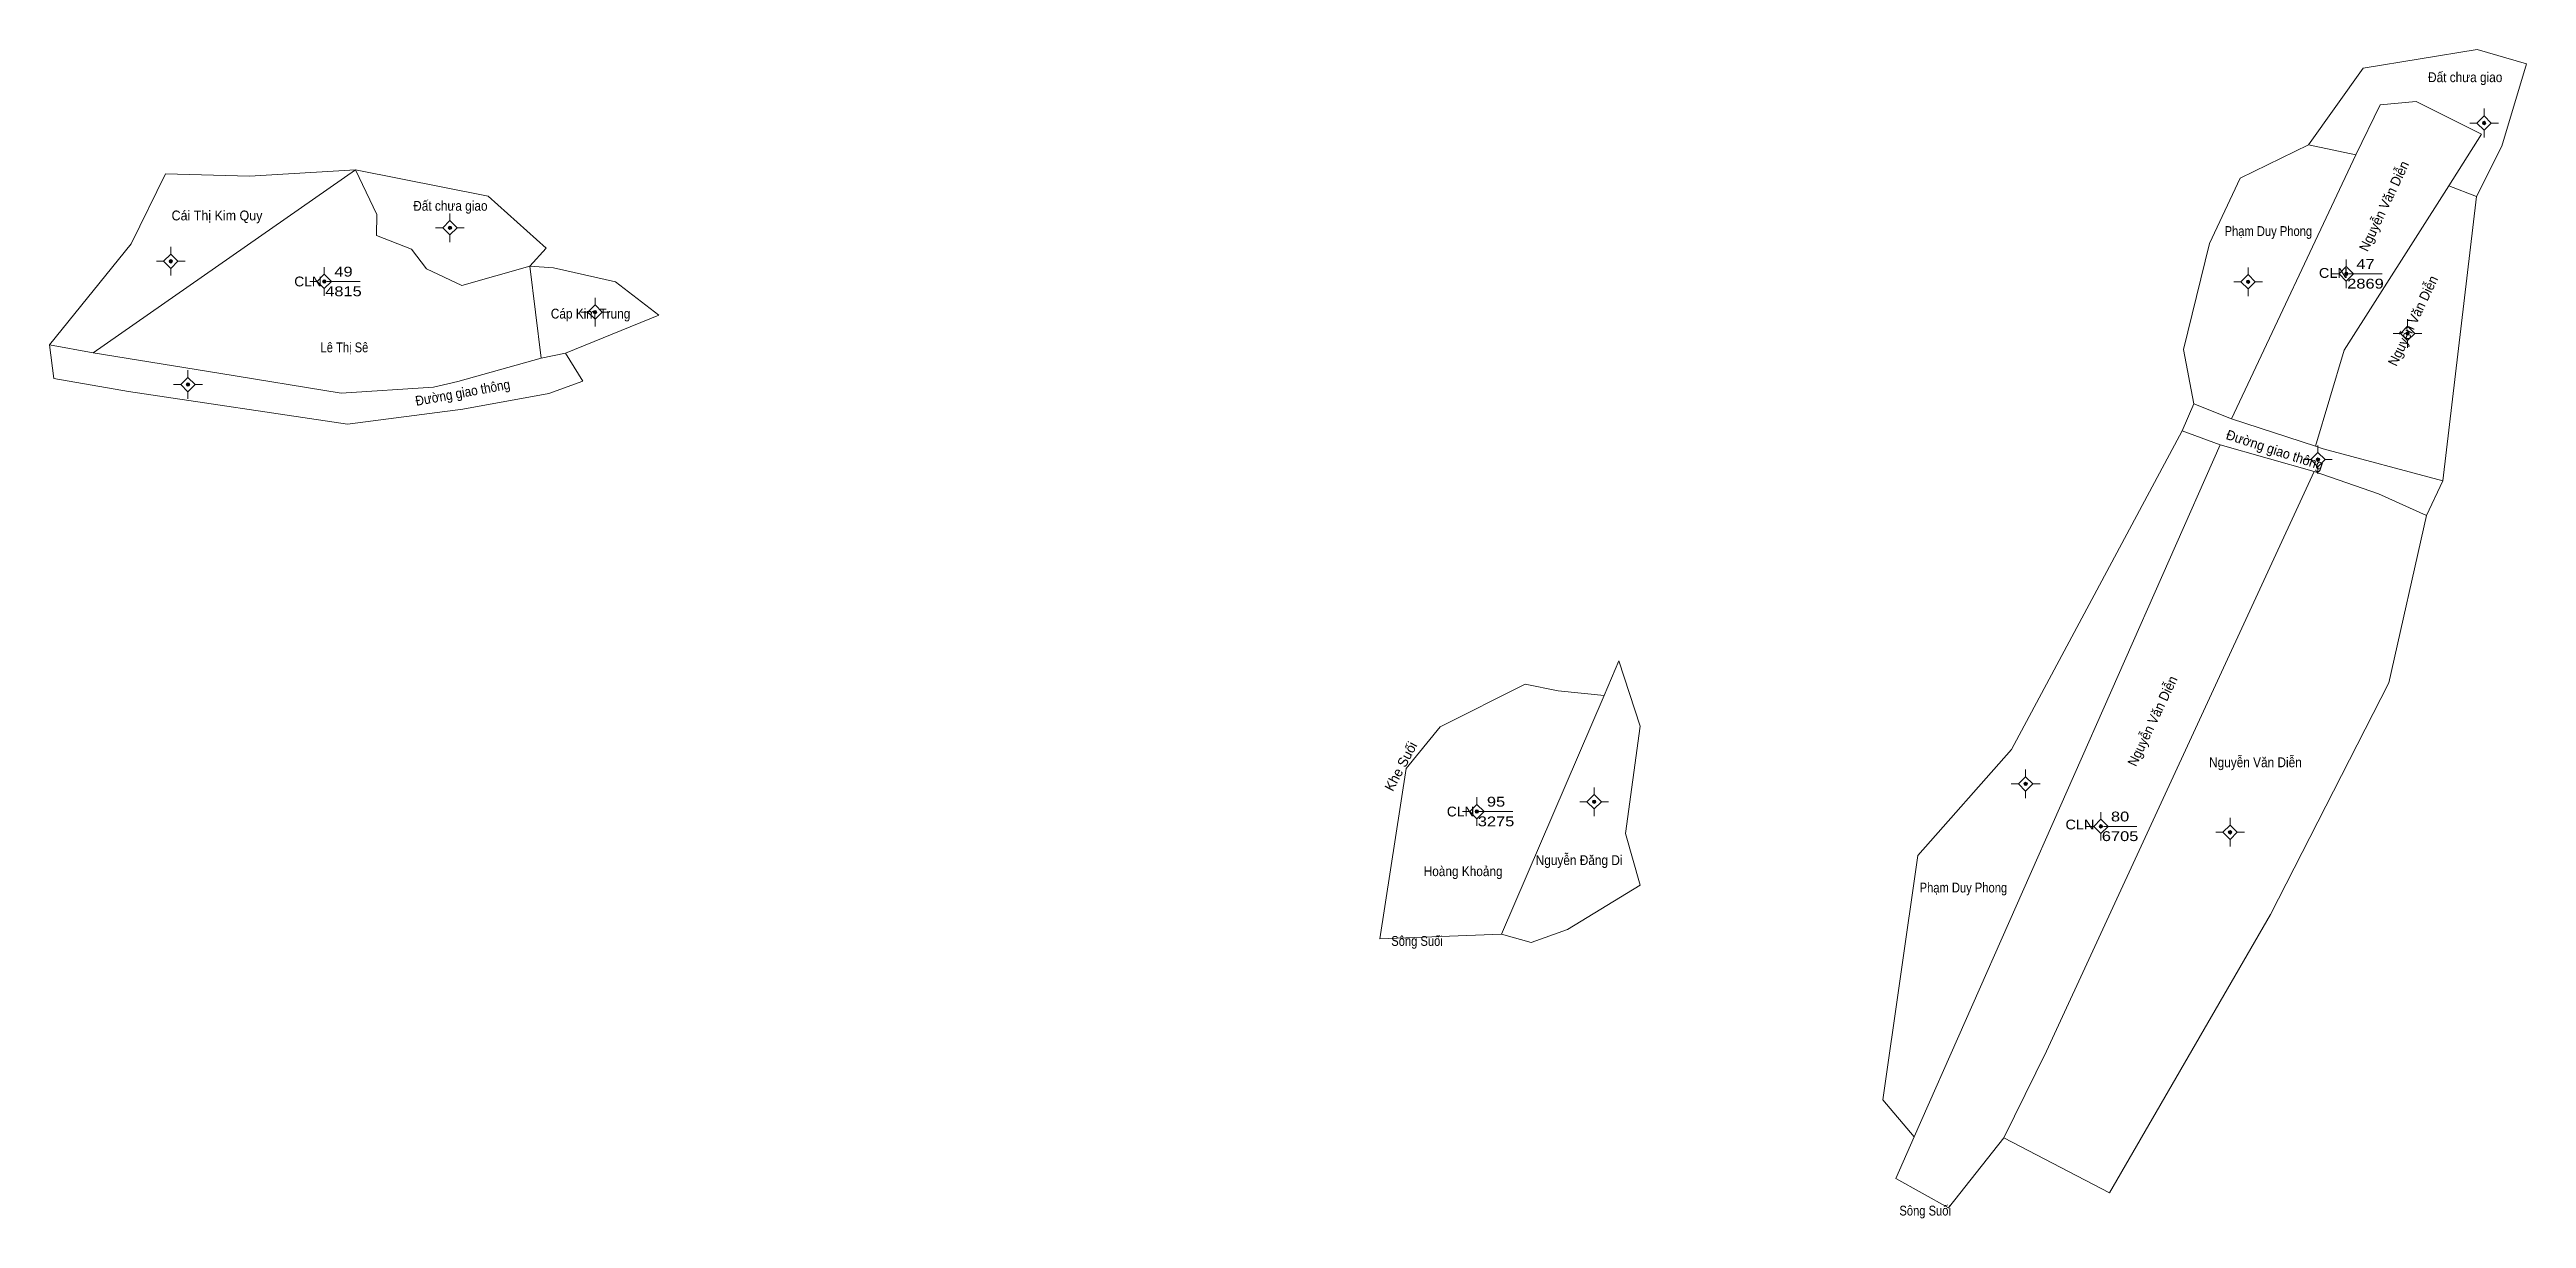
# Model space of a CAD drawing. Header units: metres. Extents: x 536075 to 536832, y 1846954 to 1847311.
import ezdxf
from ezdxf.enums import TextEntityAlignment as Align

# ---------------------------------------------------------------- set-up
doc = ezdxf.new("R2010")
doc.units = ezdxf.units.M
doc.header["$LTSCALE"] = 1.2
for name, color, linetype, lineweight in [('11', 7, 'Continuous', 13), ('6', 7, 'Continuous', 13), ('7', 7, 'Continuous', 13)]:
    doc.layers.add(name, color=color, linetype=linetype, lineweight=lineweight)
for name, color, linetype in [('2', 7, 'Continuous'), ('3', 7, 'Continuous'), ('4', 7, 'Continuous'), ('5', 7, 'Continuous')]:
    doc.layers.add(name, color=color, linetype=linetype)

msp = doc.modelspace()

# ---------------------------------------------------------------- hatches: boundary and pattern name
at = {"layer": '11'}
for points in [[(536819.264, 1847288.4, 1), (536818.214, 1847288.4, 1)], [(536198.224, 1847256.42, 1), (536197.174, 1847256.42, 1)], [(536112.974, 1847246.16, 1), (536111.924, 1847246.16, 1)], [(536159.864, 1847240, 1), (536158.814, 1847240, 1)], [(536747.214, 1847239.92, 1), (536746.164, 1847239.92, 1)], [(536777.194, 1847242.34, 1), (536776.144, 1847242.34, 1)], [(536242.524, 1847230.66, 1), (536241.474, 1847230.66, 1)], [(536795.904, 1847224.13, 1), (536794.854, 1847224.13, 1)], [(536118.244, 1847208.54, 1), (536117.194, 1847208.54, 1)], [(536768.544, 1847185.59, 1), (536767.494, 1847185.59, 1)], [(536679.304, 1847086.56, 1), (536678.254, 1847086.56, 1)], [(536511.754, 1847078.13, 1), (536510.704, 1847078.13, 1)], [(536547.564, 1847081.12, 1), (536546.514, 1847081.12, 1)], [(536702.284, 1847073.61, 1), (536701.234, 1847073.61, 1)], [(536741.694, 1847071.79, 1), (536740.644, 1847071.79, 1)]]:
    msp.add_hatch(color=256, dxfattribs=at).paths.add_polyline_path(points)

# ---------------------------------------------------------------- linework, layer by layer
for p, q in [((536816.55, 1847288.4), (536814.36, 1847288.4)), ((536818.74, 1847292.78), (536818.74, 1847290.59)), ((536823.12, 1847288.4), (536820.93, 1847288.4)), ((536818.74, 1847286.21), (536818.74, 1847284.02)), ((536197.7, 1847260.8), (536197.7, 1847258.61)), ((536195.51, 1847256.42), (536193.32, 1847256.42)), ((536197.7, 1847254.23), (536197.7, 1847252.04)), ((536202.07, 1847256.42), (536199.89, 1847256.42)), ((536110.26, 1847246.16), (536108.07, 1847246.16)), ((536112.45, 1847250.54), (536112.45, 1847248.35)), ((536112.45, 1847243.97), (536112.45, 1847241.78)), ((536116.82, 1847246.16), (536114.64, 1847246.16)), ((536159.34, 1847244.38), (536159.34, 1847242.19)), ((536746.69, 1847244.3), (536746.69, 1847242.11)), ((536776.67, 1847246.72), (536776.67, 1847244.53)), ((536157.15, 1847240), (536154.96, 1847240)), ((536159.34, 1847237.81), (536159.34, 1847235.62)), ((536163.72, 1847240), (536161.53, 1847240)), ((536744.5, 1847239.92), (536742.31, 1847239.92)), ((536746.69, 1847237.73), (536746.69, 1847235.54)), ((536751.06, 1847239.92), (536748.88, 1847239.92)), ((536774.48, 1847242.34), (536772.3, 1847242.34)), ((536776.67, 1847240.15), (536776.67, 1847237.96)), ((536781.05, 1847242.34), (536778.86, 1847242.34)), ((536239.81, 1847230.66), (536237.62, 1847230.66)), ((536242, 1847235.04), (536242, 1847232.85)), ((536242, 1847228.47), (536242, 1847226.28)), ((536246.38, 1847230.66), (536244.19, 1847230.66)), ((536795.38, 1847228.5), (536795.38, 1847226.32)), ((536793.19, 1847224.13), (536791, 1847224.13)), ((536795.38, 1847221.94), (536795.38, 1847219.76)), ((536799.76, 1847224.13), (536797.57, 1847224.13)), ((536117.72, 1847212.92), (536117.72, 1847210.73)), ((536115.53, 1847208.54), (536113.34, 1847208.54)), ((536117.72, 1847206.35), (536117.72, 1847204.16)), ((536122.1, 1847208.54), (536119.91, 1847208.54)), ((536765.83, 1847185.59), (536763.64, 1847185.59)), ((536768.02, 1847189.96), (536768.02, 1847187.78)), ((536768.02, 1847183.4), (536768.02, 1847181.22)), ((536772.4, 1847185.59), (536770.21, 1847185.59)), ((536547.04, 1847085.5), (536547.04, 1847083.31)), ((536676.59, 1847086.56), (536674.4, 1847086.56)), ((536678.78, 1847090.94), (536678.78, 1847088.75)), ((536678.78, 1847084.37), (536678.78, 1847082.18)), ((536683.16, 1847086.56), (536680.97, 1847086.56)), ((536509.04, 1847078.13), (536506.86, 1847078.13)), ((536511.23, 1847082.5), (536511.23, 1847080.32)), ((536515.6, 1847078.13), (536513.42, 1847078.13)), ((536544.85, 1847081.12), (536542.66, 1847081.12)), ((536547.04, 1847078.93), (536547.04, 1847076.74)), ((536551.42, 1847081.12), (536549.23, 1847081.12)), ((536701.76, 1847077.98), (536701.76, 1847075.8)), ((536511.23, 1847075.94), (536511.23, 1847073.76)), ((536699.57, 1847073.61), (536697.38, 1847073.61)), ((536701.76, 1847071.42), (536701.76, 1847069.24)), ((536706.14, 1847073.61), (536703.95, 1847073.61)), ((536738.98, 1847071.79), (536736.8, 1847071.79)), ((536741.17, 1847076.16), (536741.17, 1847073.98)), ((536741.17, 1847069.6), (536741.17, 1847067.42)), ((536745.55, 1847071.79), (536743.36, 1847071.79))]:
    msp.add_line(p, q, dxfattribs=at)
for points in [[(536818.74, 1847290.59), (536816.55, 1847288.4), (536818.74, 1847286.21), (536820.93, 1847288.4)], [(536197.7, 1847258.61), (536195.51, 1847256.42), (536197.7, 1847254.23), (536199.89, 1847256.42)], [(536112.45, 1847248.35), (536110.26, 1847246.16), (536112.45, 1847243.97), (536114.64, 1847246.16)], [(536776.67, 1847244.53), (536774.48, 1847242.34), (536776.67, 1847240.15), (536778.86, 1847242.34)], [(536159.34, 1847242.19), (536157.15, 1847240), (536159.34, 1847237.81), (536161.53, 1847240)], [(536746.69, 1847242.11), (536744.5, 1847239.92), (536746.69, 1847237.73), (536748.88, 1847239.92)], [(536242, 1847232.85), (536239.81, 1847230.66), (536242, 1847228.47), (536244.19, 1847230.66)], [(536795.38, 1847226.32), (536793.19, 1847224.13), (536795.38, 1847221.94), (536797.57, 1847224.13)], [(536117.72, 1847210.73), (536115.53, 1847208.54), (536117.72, 1847206.35), (536119.91, 1847208.54)], [(536768.02, 1847187.78), (536765.83, 1847185.59), (536768.02, 1847183.4), (536770.21, 1847185.59)], [(536678.78, 1847088.75), (536676.59, 1847086.56), (536678.78, 1847084.37), (536680.97, 1847086.56)], [(536511.23, 1847080.32), (536509.04, 1847078.13), (536511.23, 1847075.94), (536513.42, 1847078.13)], [(536547.04, 1847083.31), (536544.85, 1847081.12), (536547.04, 1847078.93), (536549.23, 1847081.12)], [(536701.76, 1847075.8), (536699.57, 1847073.61), (536701.76, 1847071.42), (536703.95, 1847073.61)], [(536741.17, 1847073.98), (536738.98, 1847071.79), (536741.17, 1847069.6), (536743.36, 1847071.79)]]:
    msp.add_lwpolyline(points, close=True, dxfattribs=at)
for centre in [(536818.739, 1847288.4), (536197.699, 1847256.42), (536112.449, 1847246.16), (536159.339, 1847240), (536746.689, 1847239.92), (536776.669, 1847242.34), (536241.999, 1847230.66), (536795.379, 1847224.13), (536117.719, 1847208.54), (536768.019, 1847185.59), (536678.779, 1847086.56), (536511.229, 1847078.13), (536547.039, 1847081.12), (536701.759, 1847073.61), (536741.169, 1847071.79)]:
    msp.add_circle(centre, 0.525, dxfattribs=at)
at = {"layer": '6'}
for p, q in [((536779.63, 1847278.72), (536765.1, 1847281.75)), ((536088.77, 1847218.22), (536168.91, 1847274.1)), ((536779.63, 1847278.72), (536741.66, 1847198.09)), ((536816.46, 1847265.96), (536806.19, 1847179.09)), ((536816.46, 1847265.96), (536807.93, 1847269.17)), ((536222.04, 1847244.7), (536227.11, 1847250.16)), ((536225.53, 1847216.62), (536222.04, 1847244.7)), ((536075.45, 1847220.68), (536088.77, 1847218.22)), ((536075.45, 1847220.68), (536076.79, 1847210.39)), ((536088.77, 1847218.22), (536127.14, 1847211.97)), ((536200.15, 1847209.47), (536225.53, 1847216.62)), ((536225.53, 1847216.62), (536232.94, 1847218.08)), ((536232.94, 1847218.08), (536238.22, 1847209.57)), ((536076.79, 1847210.39), (536099.54, 1847206.38)), ((536227.85, 1847205.78), (536238.22, 1847209.57)), ((536730.15, 1847202.64), (536726.57, 1847194.37)), ((536726.57, 1847194.37), (536738.18, 1847190.12)), ((536738.18, 1847190.12), (536766.88, 1847181.94)), ((536806.19, 1847179.09), (536769.62, 1847188.92)), ((536801.12, 1847168.55), (536806.19, 1847179.09)), ((536489.67, 1847091.3), (536481.62, 1847039.26)), ((536481.62, 1847039.26), (536518.76, 1847040.71)), ((536518.76, 1847040.71), (536527.78, 1847038.11)), ((536704.34, 1846961.65), (536672.08, 1846978.45))]:
    msp.add_line(p, q, dxfattribs=at)
for points in [[(536816.46, 1847265.96), (536824.16, 1847281.28), (536831.68, 1847306.51), (536816.63, 1847310.84), (536781.83, 1847305.19), (536765.1, 1847281.75)], [(536779.63, 1847278.72), (536787, 1847294), (536798, 1847295), (536818, 1847285), (536807.93, 1847269.17)], [(536765.1, 1847281.75), (536744.29, 1847271.59), (536734.89, 1847251.64), (536726.99, 1847219.26), (536730.15, 1847202.64)], [(536075.45, 1847220.68), (536100.35, 1847251.46), (536110.88, 1847272.92), (536136.46, 1847272.17), (536168.91, 1847274.1)], [(536168.91, 1847274.1), (536175.4, 1847260.49), (536175.24, 1847254.09), (536186.01, 1847249.84), (536190.5, 1847243.9), (536201.3, 1847238.75), (536222.04, 1847244.7)], [(536168.91, 1847274.1), (536209.35, 1847266.04), (536227.11, 1847250.16)], [(536807.93, 1847269.17), (536776, 1847219), (536767.31, 1847189.68)], [(536222.04, 1847244.7), (536229.29, 1847244.21), (536248.29, 1847239.88), (536261.45, 1847229.71), (536232.94, 1847218.08)], [(536227.85, 1847205.78), (536201.64, 1847201.01), (536166.44, 1847196.41), (536099.54, 1847206.38)], [(536127.14, 1847211.97), (536164.45, 1847205.9), (536192.71, 1847207.75), (536200.15, 1847209.47)], [(536730.15, 1847202.64), (536741.66, 1847198.09), (536767.31, 1847189.68), (536769.62, 1847188.92)], [(536726.57, 1847194.37), (536674.48, 1847097.11), (536645.89, 1847064.74), (536635.19, 1846990.05)], [(536738.18, 1847190.12), (536644.76, 1846978.76), (536635.19, 1846990.05)], [(536672.08, 1846978.45), (536685.16, 1847004.97), (536766.88, 1847181.94)], [(536766.88, 1847181.94), (536786.51, 1847175.12), (536801.12, 1847168.55)], [(536801.12, 1847168.55), (536789.62, 1847117.44), (536753.5, 1847046.67), (536704.34, 1846961.65)], [(536554.61, 1847124.13), (536550.08, 1847113.59), (536518.76, 1847040.71)], [(536527.78, 1847038.11), (536538.93, 1847042.07), (536561.13, 1847055.62), (536556.62, 1847071.43), (536561.13, 1847104.18), (536554.61, 1847124.13)], [(536550.08, 1847113.59), (536536, 1847115), (536526, 1847117), (536500, 1847104), (536489.67, 1847091.3)], [(536644.76, 1846978.76), (536639.13, 1846966.04), (536655.2, 1846957.1), (536672.08, 1846978.45)]]:
    msp.add_lwpolyline(points, dxfattribs=at)
at = {"layer": '7'}
for p, q in [((536160.09, 1847240), (536170.29, 1847240)), ((536777.42, 1847242.34), (536787.62, 1847242.34)), ((536511.98, 1847078.13), (536522.18, 1847078.13)), ((536702.51, 1847073.61), (536712.71, 1847073.61))]:
    msp.add_line(p, q, dxfattribs=at)

# ---------------------------------------------------------------- texts
at = {"layer": '2'}
for s, width, p in [('Đất chưa giao', 0.9, (536812.98, 1847300.88)), ('Cái Thị Kim Quy', 0.95, (536126.575, 1847258.66)), ('Đất chưa giao', 0.9, (536197.83, 1847261.61)), ('Phạm Duy Phong', 0.85, (536752.88, 1847253.9)), ('Cáp Kim Trung', 0.9, (536240.635, 1847228.69)), ('Lê Thị Sê', 0.85, (536165.485, 1847218.38)), ('Nguyễn Văn Diễn', 0.9, (536748.935, 1847091.66)), ('Hoàng Khoảng', 0.9, (536507.04, 1847058.4)), ('Nguyễn Đăng Di', 0.9, (536542.445, 1847061.79)), ('Phạm Duy Phong', 0.85, (536659.77, 1847053.41)), ('Sông Suối', 0.85, (536492.96, 1847037.11)), ('Sông Suối', 0.85, (536648.1, 1846954.76))]:
    msp.add_text(s, height=3, dxfattribs=dict(at, width=width)).set_placement(p, align=Align.CENTER)
for s, rotation, width, p in [('Nguyễn Văn Diễn', 64.599, 0.95, (536789.551, 1847262.392)), ('Nguyễn Văn Diễn', 64.599, 0.95, (536798.381, 1847227.372)), ('Đường giao thông', 10.314, 0.9, (536201.846, 1847204.615)), ('Đường giao thông', 341.842, 0.95, (536754.388, 1847187.142)), ('Nguyễn Văn Diễn', 64.599, 0.95, (536718.861, 1847105.142))]:
    msp.add_text(s, height=3, rotation=rotation, dxfattribs=dict(at, width=width)).set_placement(p, align=Align.CENTER)
msp.add_text('Khe Suối', height=3, rotation=62.103, dxfattribs=at).set_placement((536489.339, 1847091.243), align=Align.CENTER)
at = {"layer": '3'}
for width, p in [(1.1, (536777.14, 1847241.11)), (1.05, (536158.59, 1847238.5)), (1.05, (536510.48, 1847076.63)), (1.1, (536699.77, 1847072.66))]:
    msp.add_text('CLN', height=3, dxfattribs=dict(at, width=width)).set_placement(p, align=Align.RIGHT)
at = {"layer": '4', "width": 1.25}
for s, p in [('49', (536165.19, 1847241.5)), ('47', (536782.52, 1847243.84)), ('95', (536517.08, 1847079.63)), ('80', (536707.61, 1847075.11))]:
    msp.add_text(s, height=3, dxfattribs=at).set_placement(p, align=Align.CENTER)
at = {"layer": '5', "width": 1.25}
for s, p in [('4815', (536165.195, 1847235.5)), ('2869', (536782.525, 1847237.84)), ('3275', (536517.085, 1847073.63)), ('6705', (536707.615, 1847069.11))]:
    msp.add_text(s, height=3, dxfattribs=at).set_placement(p, align=Align.CENTER)

doc.saveas('drawing.dxf')
